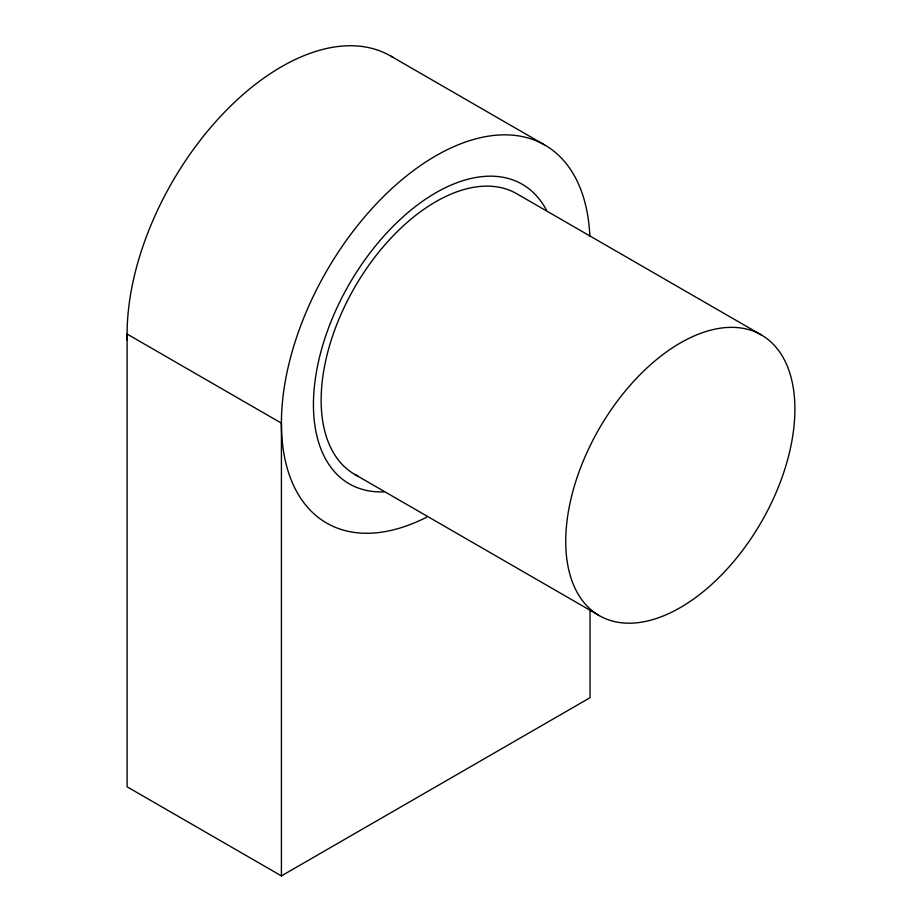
<?xml version="1.0" encoding="UTF-8"?>
<svg xmlns="http://www.w3.org/2000/svg" width="922" height="922" viewBox="0 0 922 922"><rect width="100%" height="100%" fill="white"/><g stroke="black" fill="none" stroke-linecap="round" stroke-linejoin="round"><path stroke-width="1.38" d="M281.417 875.9L281.417 423.152L127.098 334.052L127.098 786.812L281.417 875.9L590.045 697.712L590.045 610.041M390.536 55.965L544.844 145.054M761.342 334.94A162.042 93.548 -60 0 0 569.646 504.922A162.042 93.548 -60 0 0 709.975 585.943A162.042 93.548 -60 0 0 761.342 334.94L516.746 193.724A162.042 93.548 -60 0 0 352.976 290.326A162.042 93.548 -60 0 0 358.301 476.282M354.716 474.381L599.3 615.596M384.025 491.875A172.956 99.853 -60 0 1 349.254 284.126A172.956 99.853 -60 0 1 546.562 210.366M426.656 517.173A218.237 126.003 -60 0 1 281.452 419.13A218.237 126.003 -60 0 1 433.571 157.132A218.237 126.003 -60 0 1 589.85 236.101M127.19 339.976A218.237 126.003 -60 0 1 221.511 115.331A218.237 126.003 -60 0 1 392.864 57.371"/></g></svg>
